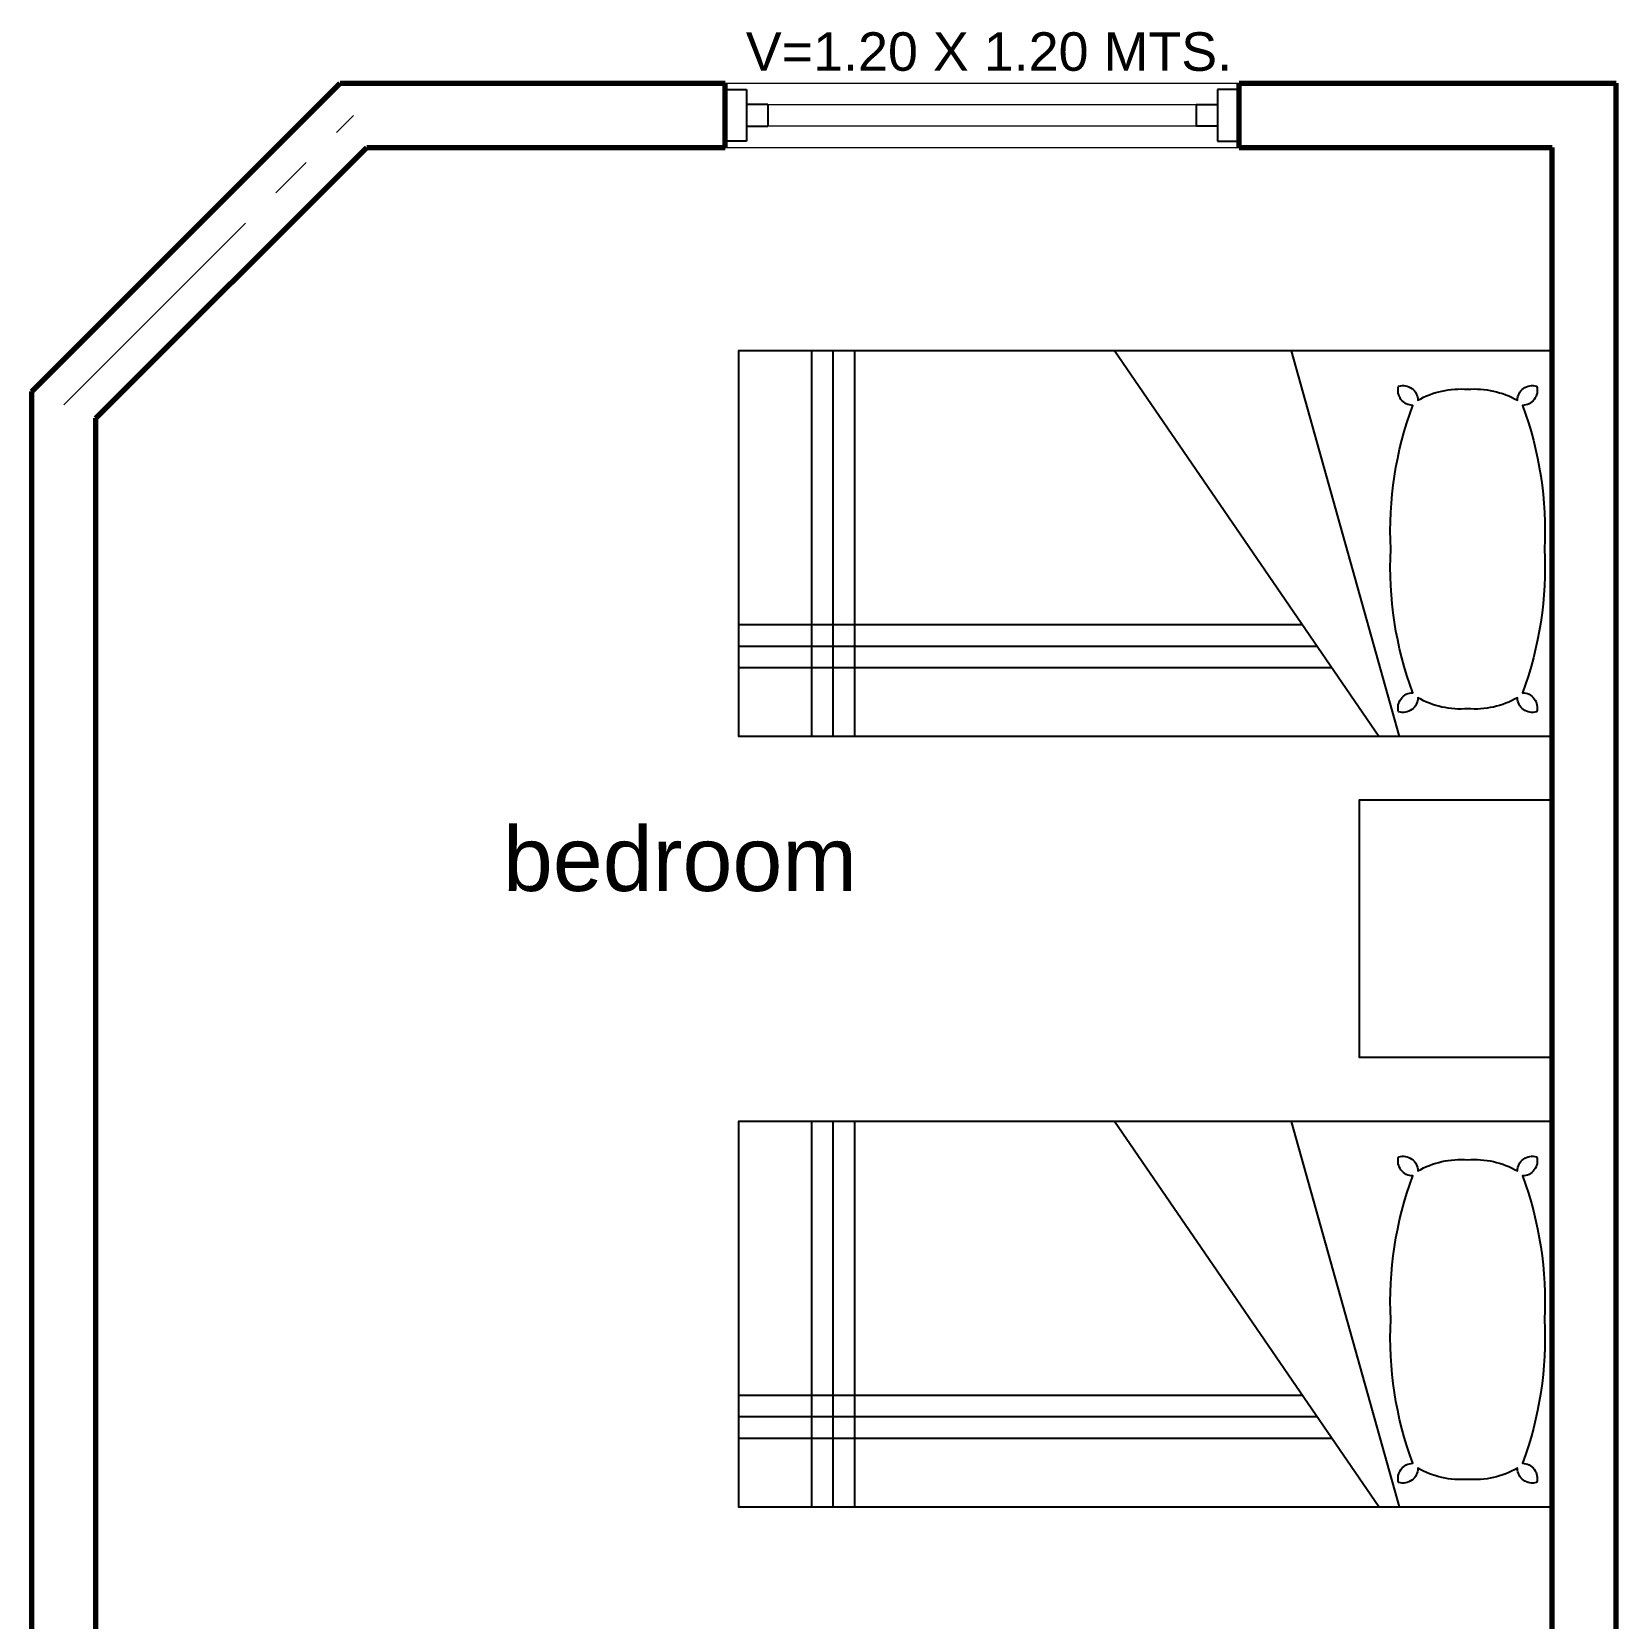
# Model space of a CAD drawing. Header units: millimetres. Extents: x 1707.4 to 1732.2, y 584.6 to 598.3.
# Drawn here: x 1712.743 to 1716.443, y 594.588 to 598.294 of the extents above; entities that cross this region are included whole.
import ezdxf

# ---------------------------------------------------------------- set-up
doc = ezdxf.new("R2010")
doc.units = ezdxf.units.MM
doc.linetypes.add('ACAD_ISO04W100', pattern=[30, 24, -3, 0, -3])
for name, color, linetype, lineweight in [('EJES', 22, 'ACAD_ISO04W100', 18), ('FINA', 141, 'Continuous', 13), ('MEDIANA', 33, 'Continuous', 25), ('MUROS', 142, 'Continuous', 70)]:
    doc.layers.add(name, color=color, linetype=linetype, lineweight=lineweight)
doc.styles.add('arial', font='arial.ttf')

# ---------------------------------------------------------------- blocks, each defined once
blk = doc.blocks.new('ncel')
at = {"layer": 'MEDIANA', "color": 154}
for p, q in [((-15.045, 12.5538), (-15.045, 12.4338)), ((-15.045, 12.5538), (-14.995, 12.5538)), ((-14.995, 12.5538), (-14.995, 12.4338)), ((-14.945, 12.5188), (-14.995, 12.5188)), ((-14.945, 12.5188), (-14.945, 12.4688)), ((-14.995, 12.4688), (-14.945, 12.4688)), ((-14.995, 12.4338), (-15.045, 12.4338))]:
    blk.add_line(p, q, dxfattribs=at)
blk = doc.blocks.new('Cama Individual')
at = {"layer": 'MEDIANA', "color": 7}
for p, q in [((214.1763, 235.2955), (214.1763, 236.6811)), ((214.2263, 235.3298), (214.2263, 236.6811)), ((214.2763, 235.3641), (214.2763, 236.6811)), ((214.0168, 236.5095), (214.9168, 236.5095)), ((214.0168, 236.4595), (214.9168, 236.4595)), ((214.0168, 236.4095), (214.9168, 236.4095))]:
    blk.add_line(p, q, dxfattribs=at)
at = {"layer": 'MEDIANA'}
for p, q in [((214.0161, 235.1856), (214.9164, 235.8032)), ((214.0161, 235.1374), (214.9164, 235.3894))]:
    blk.add_line(p, q, dxfattribs=at)
blk.add_lwpolyline([(214.9168, 234.7811), (214.9168, 236.6811), (214.0168, 236.6811), (214.0168, 234.7811)], close=True, dxfattribs=at)
blk.add_lwpolyline([(214.0806, 234.9782, -0.151426), (214.1064, 235.0945, -0.504497), (214.0736, 235.1393, -0.497883), (214.1181, 235.1062, -0.102192), (214.4537, 235.1577, -0.102192), (214.7893, 235.1062, -0.497883), (214.8339, 235.1393, -0.504497), (214.8011, 235.0945, -0.151426), (214.8269, 234.9782, -0.151426), (214.8011, 234.862, -0.504497), (214.8339, 234.8171, -0.497883), (214.7893, 234.8503, -0.102192), (214.4537, 234.7988, -0.102192), (214.1181, 234.8503, -0.497883), (214.0736, 234.8171, -0.504497), (214.1064, 234.862, -0.151426)], format="xyb", close=True, dxfattribs=at)

msp = doc.modelspace()

# ---------------------------------------------------------------- linework, layer by layer
at = {"layer": 'EJES', "ltscale": 0.025}
msp.add_line((1712.8175, 597.4222), (1713.4936, 598.0983), dxfattribs=at)
at = {"layer": 'FINA'}
for p, q in [((1714.3616, 598.1733), (1715.5616, 598.1733)), ((1714.4616, 598.1233), (1715.4616, 598.1233)), ((1715.4616, 598.0733), (1714.4616, 598.0733)), ((1714.3616, 598.0233), (1715.5616, 598.0233))]:
    msp.add_line(p, q, dxfattribs=at)
at = {"layer": 'MEDIANA'}
msp.add_lwpolyline([(1716.2925, 596.4983), (1715.8425, 596.4983), (1715.8425, 595.8983), (1716.2925, 595.8983), (1716.2925, 596.4983)], dxfattribs=at)
at = {"layer": 'MUROS'}
for p, q in [((1712.7425, 597.4533), (1713.4625, 598.1733)), ((1713.4625, 598.1733), (1714.3616, 598.1733)), ((1714.3616, 598.0233), (1714.3616, 598.1733)), ((1715.5616, 598.0233), (1715.5616, 598.1733)), ((1715.5616, 598.1733), (1716.4425, 598.1733)), ((1716.4425, 593.1483), (1716.4425, 598.1733)), ((1712.8925, 597.3911), (1713.5246, 598.0233)), ((1713.5246, 598.0233), (1714.3616, 598.0233)), ((1715.5616, 598.0233), (1716.2925, 598.0233)), ((1716.2925, 593.6733), (1716.2925, 598.0233)), ((1712.7425, 593.5233), (1712.7425, 597.4533)), ((1712.8925, 593.5233), (1712.8925, 597.3911))]:
    msp.add_line(p, q, dxfattribs=at)

# ---------------------------------------------------------------- block references
at = {"layer": 'MEDIANA'}
msp.add_blockref('ncel', (1729.4065, 585.6045), dxfattribs=at)
at = {"layer": 'MEDIANA', "xscale": -1}
msp.add_blockref('ncel', (1700.5166, 585.6045), dxfattribs=at)
at = {"layer": 'MEDIANA', "rotation": 89.99999999999999}
for p in [(1951.0737, 382.6315), (1951.0737, 380.8315)]:
    msp.add_blockref('Cama Individual', p, dxfattribs=at)

# ---------------------------------------------------------------- texts
at = {"attachment_point": 1, "style": 'arial'}
for s, insert, char_height, width in [('\\pxi2.1289;{\\fArial|b0|i0|c238|p34;V=1.2}0{\\fArial|b0|i0|c238|p34; X 1.}20{\\fArial|b0|i0|c238|p34; MTS.}', (1714.2183, 598.2923), 0.09, 1.501538), ('{\\fArial|b0|i0|c238|p34;bedroom} ', (1713.8428, 596.4364), 0.15, 1.351045)]:
    msp.add_mtext(s, dxfattribs=dict(at, insert=insert, char_height=char_height, width=width))

doc.saveas('drawing.dxf')
